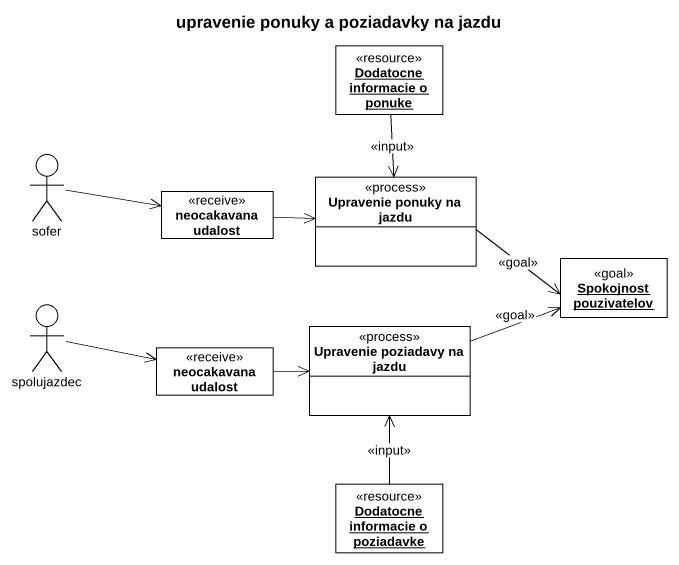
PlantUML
@startuml
title upravenie ponuky a poziadavky na jazdu
allowmixing
hide circle
hide empty members
object "Dodatocne informacie o ponuke" as Dodatocne_informacie_o <<resource>>
actor sofer
class "neocakavana udalost" as neocakavana_udalost <<receive>>
class "Upravenie ponuky na jazdu" as Upravenie_ponuky_na_jazdu <<process>>
actor spolujazdec
object "Spokojnost pouzivatelov" as Spokojnost_pouzivatelov <<goal>>
class "neocakavana udalost" as neocakavana_udalost_2 <<receive>>
class "Upravenie poziadavy na jazdu" as Upravenie_poziadavy_na_jazdu <<process>>
object "Dodatocne informacie o poziadavke" as Dodatocne_informacie_o_2 <<resource>>
Dodatocne_informacie_o --> Upravenie_ponuky_na_jazdu : <<input>>
sofer -right-> neocakavana_udalost
neocakavana_udalost -right-> Upravenie_ponuky_na_jazdu
Upravenie_ponuky_na_jazdu -right-> Spokojnost_pouzivatelov : <<goal>>
spolujazdec -right-> neocakavana_udalost_2
neocakavana_udalost_2 -right-> Upravenie_poziadavy_na_jazdu
Upravenie_poziadavy_na_jazdu -right-> Spokojnost_pouzivatelov : <<goal>>
Dodatocne_informacie_o_2 -up-> Upravenie_poziadavy_na_jazdu : <<input>>
@enduml
